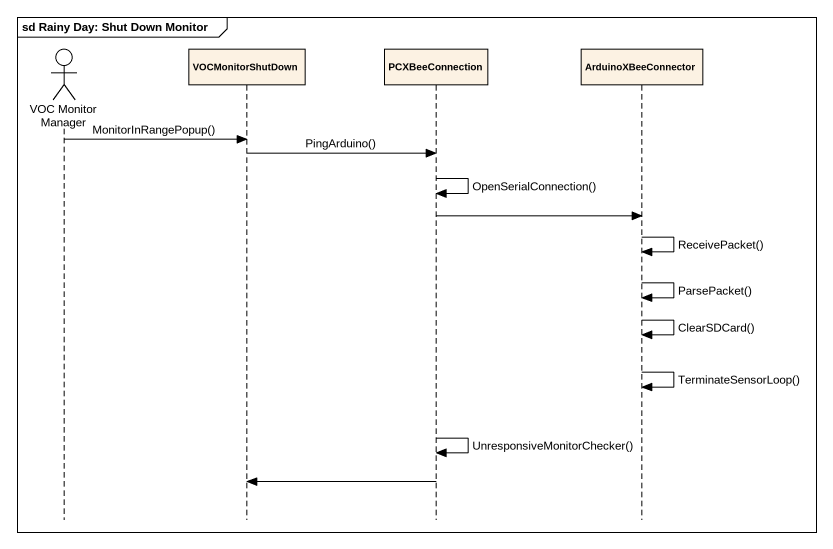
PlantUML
@startuml
mainframe sd Rainy Day: Shut Down Monitor
hide footbox
actor "VOC Monitor Manager" as VOC_Monitor_Manager
participant VOCMonitorShutDown
participant PCXBeeConnection
participant ArduinoXBeeConnector

VOC_Monitor_Manager -> VOCMonitorShutDown : MonitorInRangePopup()
VOCMonitorShutDown -> PCXBeeConnection : PingArduino()
PCXBeeConnection -> PCXBeeConnection : OpenSerialConnection()
PCXBeeConnection -> ArduinoXBeeConnector
ArduinoXBeeConnector -> ArduinoXBeeConnector : ReceivePacket()
ArduinoXBeeConnector -> ArduinoXBeeConnector : ParsePacket()
ArduinoXBeeConnector -> ArduinoXBeeConnector : ClearSDCard()
ArduinoXBeeConnector -> ArduinoXBeeConnector : TerminateSensorLoop()
PCXBeeConnection -> PCXBeeConnection : UnresponsiveMonitorChecker()
PCXBeeConnection -> VOCMonitorShutDown
@enduml
